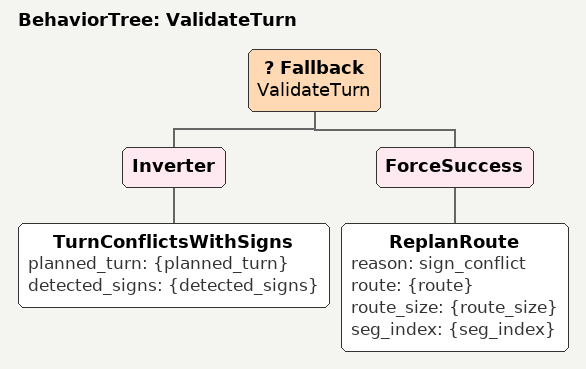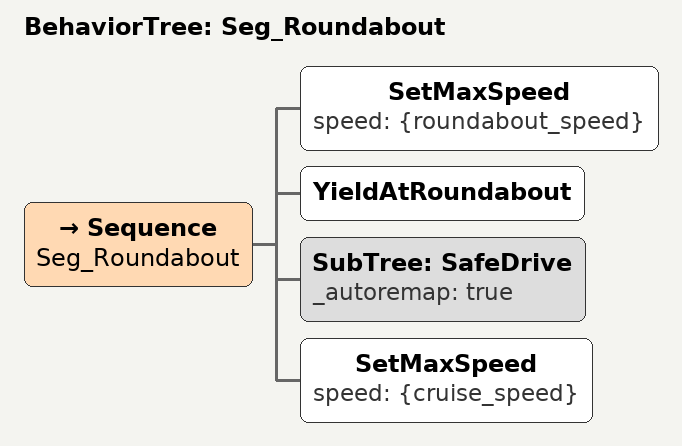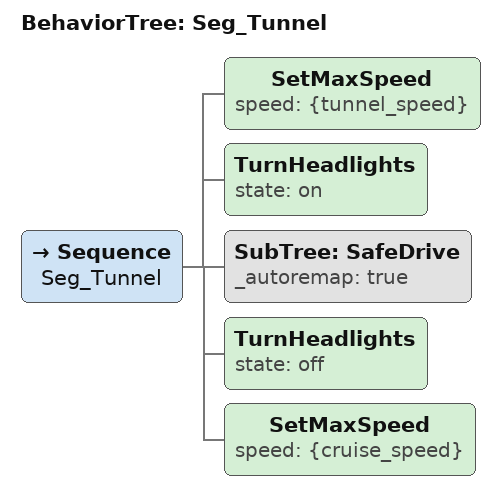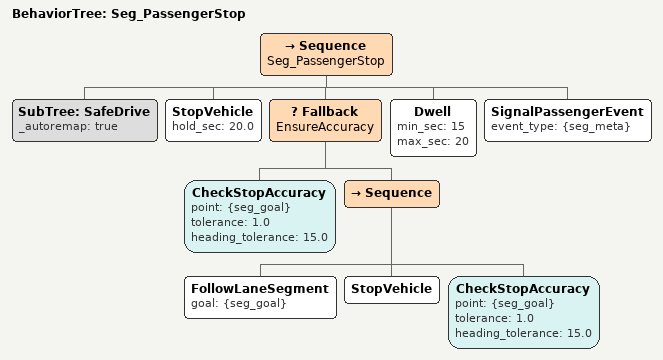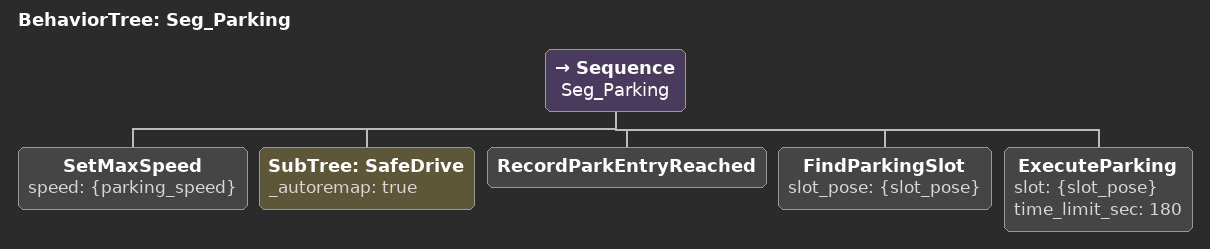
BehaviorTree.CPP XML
<BehaviorTree ID="ValidateTurn">
  <Fallback name="ValidateTurn">
    <Inverter>
      <TurnConflictsWithSigns planned_turn="{planned_turn}" detected_signs="{detected_signs}"/>
    </Inverter>
    <ForceSuccess>
      <ReplanRoute reason="sign_conflict" route="{route}" route_size="{route_size}" seg_index="{seg_index}"/>
    </ForceSuccess>
  </Fallback>
</BehaviorTree>

<BehaviorTree ID="Seg_Roundabout">
  <Sequence name="Seg_Roundabout">
    <SetMaxSpeed speed="{roundabout_speed}"/>
    <YieldAtRoundabout/>
    <SubTree ID="SafeDrive" _autoremap="true"/>
    <SetMaxSpeed speed="{cruise_speed}"/>
  </Sequence>
</BehaviorTree>

<BehaviorTree ID="Seg_Tunnel">
  <Sequence name="Seg_Tunnel">
    <SetMaxSpeed speed="{tunnel_speed}"/>
    <TurnHeadlights state="on"/>
    <SubTree ID="SafeDrive" _autoremap="true"/>
    <TurnHeadlights state="off"/>
    <SetMaxSpeed speed="{cruise_speed}"/>
  </Sequence>
</BehaviorTree>

<BehaviorTree ID="Seg_PassengerStop">
  <Sequence name="Seg_PassengerStop">
    <SubTree ID="SafeDrive" _autoremap="true"/>
    <!-- hold_sec="20.0": Dwell (15-20 sn) boyunca sürekli /cmd_vel_bt=0 yayınla.
         SafetyReflexes sessizliği sırasında araç kaymasın. -->
    <StopVehicle hold_sec="20.0"/>
    <Fallback name="EnsureAccuracy">
      <CheckStopAccuracy point="{seg_goal}" tolerance="1.0" heading_tolerance="15.0"/>
      <Sequence>
        <FollowLaneSegment goal="{seg_goal}"/>
        <StopVehicle/>
        <CheckStopAccuracy point="{seg_goal}" tolerance="1.0" heading_tolerance="15.0"/>
      </Sequence>
    </Fallback>
    <Dwell min_sec="15" max_sec="20"/>
    <SignalPassengerEvent event_type="{seg_meta}"/>
  </Sequence>
</BehaviorTree>

<BehaviorTree ID="Seg_Parking">
  <Sequence name="Seg_Parking">
    <SetMaxSpeed speed="{parking_speed}"/>
    <SubTree ID="SafeDrive" _autoremap="true"/>
    <RecordParkEntryReached/>
    <FindParkingSlot slot_pose="{slot_pose}"/>
    <ExecuteParking slot="{slot_pose}" time_limit_sec="180"/>
  </Sequence>
</BehaviorTree>
